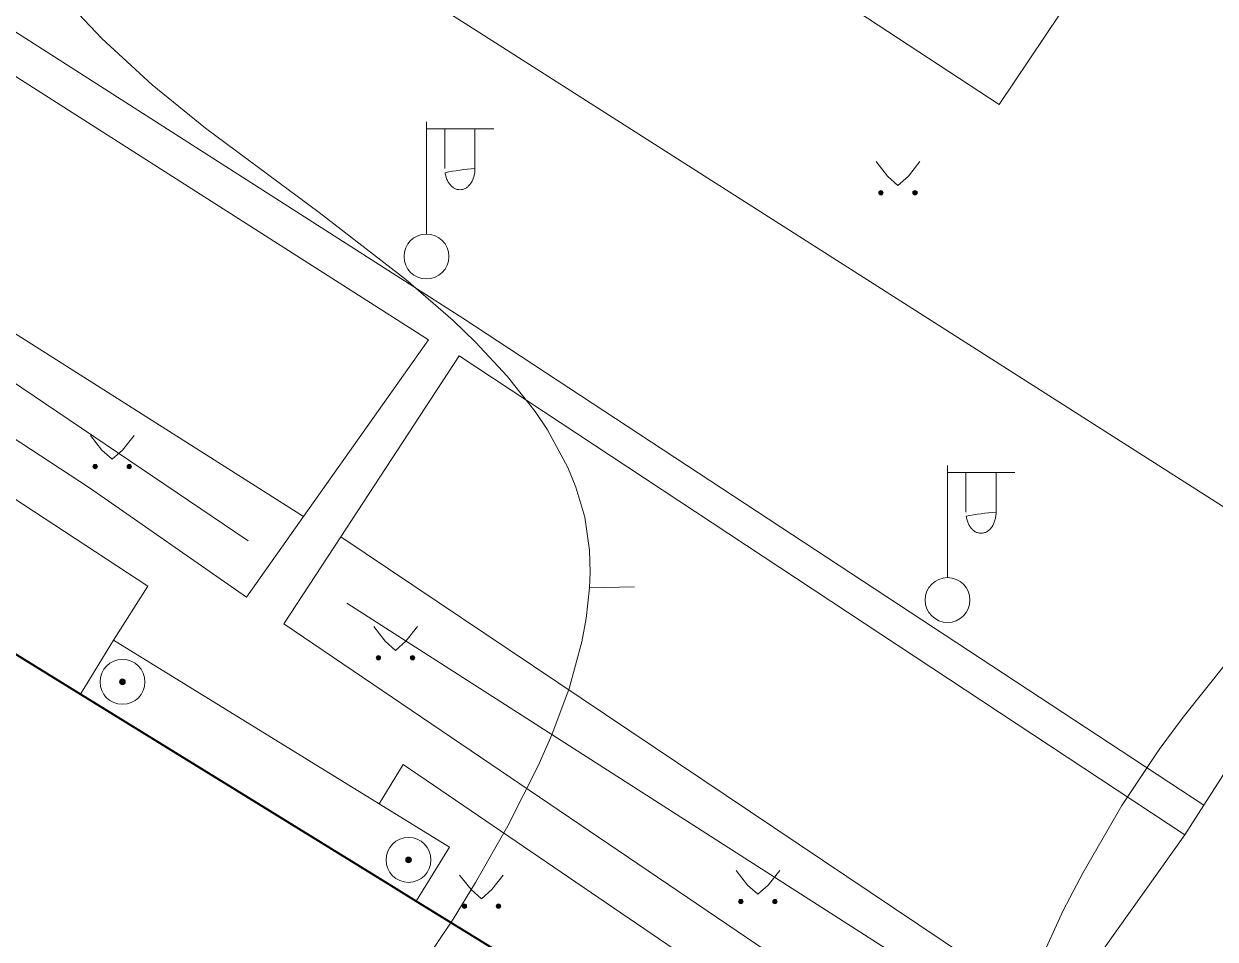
# Model space of a CAD drawing. Extents: x 1000 to 4000, y -5000 to -1000.
# Drawn here: x 1594 to 1647.1, y -4500 to -4459.2 of the extents above; entities that cross this region are included whole.
import ezdxf

# ---------------------------------------------------------------- set-up
doc = ezdxf.new("R2010")
doc.units = 0
doc.header["$MEASUREMENT"] = 0
for name, color, linetype in [('СЛОЙ_11', 7, 'CONTINUOUS'), ('СЛОЙ_24', 7, 'CONTINUOUS'), ('СЛОЙ_3', 7, 'CONTINUOUS'), ('СЛОЙ_41', 7, 'CONTINUOUS'), ('СЛОЙ_50', 7, 'CONTINUOUS'), ('СЛОЙ_6', 7, 'CONTINUOUS'), ('СЛОЙ_7', 7, 'CONTINUOUS')]:
    doc.layers.add(name, color=color, linetype=linetype)

msp = doc.modelspace()

# ---------------------------------------------------------------- linework, layer by layer
at = {"layer": 'СЛОЙ_11', "color": 253, "linetype": 'Continuous', "lineweight": 0}
for points in [[(1671.437, -4448.691), (1649.806, -4482.198), (1584.766, -4440.74), (1569.083, -4430.056)], [(1573.368, -4460.161), (1606.466, -4481.147)], [(1608.124, -4482.057), (1637.105, -4501.507)]]:
    msp.add_lwpolyline(points, dxfattribs=at)
at = {"layer": 'СЛОЙ_24', "color": 253, "linetype": 'Continuous', "lineweight": 0}
for p, q in [((1612.044, -4473.267), (1606.466, -4481.147)), ((1613.409, -4473.99), (1608.124, -4482.057)), ((1606.466, -4481.147), (1603.922, -4484.742)), ((1608.124, -4482.057), (1605.587, -4485.931))]:
    msp.add_line(p, q, dxfattribs=at)
for points in [[(1646.597, -4494.013), (1613.569, -4472.304), (1567.163, -4442.605), (1558.289, -4435.374), (1568.078, -4417.16), (1554.849, -4408.509)], [(1575.114, -4427.492), (1592.328, -4440.616), (1601.488, -4439.175), (1637.486, -4462.778), (1650.368, -4443.588), (1653.217, -4440.095), (1656.308, -4437.652)], [(1673.715, -4451.715), (1646.597, -4494.013)], [(1612.044, -4473.267), (1579.021, -4452.197)], [(1603.922, -4484.742), (1596.932, -4479.876), (1584.228, -4471.56), (1570.957, -4491.609), (1567.745, -4497.028), (1564.699, -4498.528), (1561.653, -4499.331), (1558.229, -4499.071), (1554.899, -4498.162)], [(1645.754, -4495.337), (1613.409, -4473.99)], [(1599.523, -4484.252), (1585.125, -4474.82), (1575.656, -4488.961)], [(1599.523, -4484.252), (1598.003, -4486.666)], [(1632.359, -4504.085), (1605.587, -4485.931)], [(1610.912, -4492.207), (1609.835, -4493.956)], [(1616.164, -4523.878), (1626.164, -4508.88), (1627.823, -4506.642), (1627.539, -4504.516), (1626.875, -4503.358), (1623.32, -4500.665), (1610.912, -4492.207)], [(1646.597, -4494.013), (1645.754, -4495.337)], [(1645.754, -4495.337), (1633.567, -4512.465), (1638.333, -4515.468)]]:
    msp.add_lwpolyline(points, dxfattribs=at)
at = {"layer": 'СЛОЙ_3', "color": 253, "linetype": 'Continuous', "lineweight": 0}
for p, q in [((1611.947, -4468.558), (1611.947, -4463.558)), ((1611.947, -4466.558), (1611.947, -4463.558)), ((1611.947, -4463.872), (1614.947, -4463.872)), ((1612.768, -4465.64), (1612.768, -4463.872)), ((1614.11, -4465.64), (1614.11, -4463.872)), ((1635.178, -4483.873), (1635.178, -4478.873)), ((1635.178, -4481.873), (1635.178, -4478.873)), ((1635.178, -4479.187), (1638.178, -4479.187)), ((1635.999, -4480.955), (1635.999, -4479.187)), ((1637.341, -4480.955), (1637.341, -4479.187))]:
    msp.add_line(p, q, dxfattribs=at)
for points in [[(1614.11, -4465.64, -0.035191), (1614.097, -4465.824, -0.036545), (1614.059, -4466.001, -0.03934), (1613.997, -4466.164, -0.0437), (1613.914, -4466.307, -0.049642), (1613.812, -4466.424, -0.056748), (1613.696, -4466.511, -0.0637), (1613.57, -4466.565, -0.068204), (1613.439, -4466.583, -0.068204), (1613.308, -4466.565, -0.0637), (1613.182, -4466.511, -0.056748), (1613.066, -4466.424, -0.049642), (1612.964, -4466.307, -0.0437), (1612.881, -4466.164, -0.03934), (1612.819, -4466.001, -0.036545), (1612.781, -4465.824, -0.035191)], [(1637.341, -4480.955, -0.035191), (1637.328, -4481.139, -0.036545), (1637.29, -4481.316, -0.03934), (1637.228, -4481.479, -0.0437), (1637.145, -4481.622, -0.049642), (1637.043, -4481.739, -0.056748), (1636.927, -4481.826, -0.0637), (1636.801, -4481.88, -0.068204), (1636.67, -4481.898, -0.068204), (1636.539, -4481.88, -0.0637), (1636.413, -4481.826, -0.056748), (1636.297, -4481.739, -0.049642), (1636.195, -4481.622, -0.0437), (1636.112, -4481.479, -0.03934), (1636.05, -4481.316, -0.036545), (1636.012, -4481.139, -0.035191)]]:
    msp.add_lwpolyline(points, format="xyb", close=True, dxfattribs=at)
for centre in [(1611.947, -4469.558), (1635.178, -4484.873)]:
    msp.add_circle(centre, 1, dxfattribs=at)
at = {"layer": 'СЛОЙ_41', "color": 253, "linetype": 'Continuous', "lineweight": 0}
for p, q in [((1631.991, -4465.326), (1632.501, -4465.976)), ((1633.941, -4465.326), (1633.431, -4465.976)), ((1632.501, -4465.976), (1632.961, -4466.386)), ((1633.431, -4465.976), (1632.961, -4466.386)), ((1603.997, -4482.227), (1585.603, -4469.798)), ((1596.964, -4477.537), (1597.474, -4478.187)), ((1598.914, -4477.537), (1598.404, -4478.187)), ((1597.474, -4478.187), (1597.934, -4478.597)), ((1598.404, -4478.187), (1597.934, -4478.597)), ((1608.402, -4485.019), (1633.006, -4500.782)), ((1609.594, -4486.059), (1610.104, -4486.709)), ((1611.544, -4486.059), (1611.034, -4486.709)), ((1610.104, -4486.709), (1610.564, -4487.119)), ((1611.034, -4486.709), (1610.564, -4487.119)), ((1613.424, -4497.132), (1613.934, -4497.782)), ((1615.374, -4497.132), (1614.864, -4497.782)), ((1625.748, -4496.931), (1626.258, -4497.581)), ((1627.698, -4496.931), (1627.188, -4497.581)), ((1613.934, -4497.782), (1614.394, -4498.192)), ((1614.864, -4497.782), (1614.394, -4498.192)), ((1626.258, -4497.581), (1626.718, -4497.991)), ((1627.188, -4497.581), (1626.718, -4497.991))]:
    msp.add_line(p, q, dxfattribs=at)
for centre in [(1632.205, -4466.714), (1633.726, -4466.714), (1597.178, -4478.925), (1598.699, -4478.925), (1609.808, -4487.447), (1611.329, -4487.447), (1613.638, -4498.52), (1615.159, -4498.52), (1625.962, -4498.319), (1627.483, -4498.319)]:
    msp.add_circle(centre, 0.0976, dxfattribs=at)
for points in [[(1632.109, -4466.733), (1632.107, -4466.714), (1632.109, -4466.695)], [(1632.114, -4466.751), (1632.109, -4466.695), (1632.114, -4466.677)], [(1632.109, -4466.733), (1632.109, -4466.695), (1632.114, -4466.751)], [(1632.123, -4466.768), (1632.114, -4466.677), (1632.123, -4466.66)], [(1632.114, -4466.751), (1632.114, -4466.677), (1632.123, -4466.768)], [(1632.136, -4466.783), (1632.123, -4466.66), (1632.136, -4466.645)], [(1632.123, -4466.768), (1632.123, -4466.66), (1632.136, -4466.783)], [(1632.15, -4466.795), (1632.136, -4466.645), (1632.15, -4466.633)], [(1632.136, -4466.783), (1632.136, -4466.645), (1632.15, -4466.795)], [(1632.167, -4466.804), (1632.15, -4466.633), (1632.167, -4466.624)], [(1632.15, -4466.795), (1632.15, -4466.633), (1632.167, -4466.804)], [(1632.186, -4466.81), (1632.167, -4466.624), (1632.186, -4466.618)], [(1632.167, -4466.804), (1632.167, -4466.624), (1632.186, -4466.81)], [(1632.205, -4466.812), (1632.186, -4466.618), (1632.205, -4466.616)], [(1632.186, -4466.81), (1632.186, -4466.618), (1632.205, -4466.812)], [(1633.63, -4466.733), (1633.628, -4466.714), (1633.63, -4466.695)], [(1633.635, -4466.751), (1633.63, -4466.695), (1633.635, -4466.677)], [(1633.63, -4466.733), (1633.63, -4466.695), (1633.635, -4466.751)], [(1633.644, -4466.768), (1633.635, -4466.677), (1633.644, -4466.66)], [(1633.635, -4466.751), (1633.635, -4466.677), (1633.644, -4466.768)], [(1633.657, -4466.783), (1633.644, -4466.66), (1633.657, -4466.645)], [(1633.644, -4466.768), (1633.644, -4466.66), (1633.657, -4466.783)], [(1633.671, -4466.795), (1633.657, -4466.645), (1633.671, -4466.633)], [(1633.657, -4466.783), (1633.657, -4466.645), (1633.671, -4466.795)], [(1633.688, -4466.804), (1633.671, -4466.633), (1633.688, -4466.624)], [(1633.671, -4466.795), (1633.671, -4466.633), (1633.688, -4466.804)], [(1633.707, -4466.81), (1633.688, -4466.624), (1633.707, -4466.618)], [(1633.688, -4466.804), (1633.688, -4466.624), (1633.707, -4466.81)], [(1633.726, -4466.812), (1633.707, -4466.618), (1633.726, -4466.616)], [(1633.707, -4466.81), (1633.707, -4466.618), (1633.726, -4466.812)], [(1597.082, -4478.944), (1597.08, -4478.925), (1597.082, -4478.906)], [(1597.087, -4478.962), (1597.082, -4478.906), (1597.087, -4478.888)], [(1597.082, -4478.944), (1597.082, -4478.906), (1597.087, -4478.962)], [(1597.096, -4478.979), (1597.087, -4478.888), (1597.096, -4478.871)], [(1597.087, -4478.962), (1597.087, -4478.888), (1597.096, -4478.979)], [(1597.109, -4478.994), (1597.096, -4478.871), (1597.109, -4478.856)], [(1597.096, -4478.979), (1597.096, -4478.871), (1597.109, -4478.994)], [(1597.123, -4479.006), (1597.109, -4478.856), (1597.123, -4478.844)], [(1597.109, -4478.994), (1597.109, -4478.856), (1597.123, -4479.006)], [(1597.14, -4479.015), (1597.123, -4478.844), (1597.14, -4478.835)], [(1597.123, -4479.006), (1597.123, -4478.844), (1597.14, -4479.015)], [(1597.159, -4479.021), (1597.14, -4478.835), (1597.159, -4478.829)], [(1597.14, -4479.015), (1597.14, -4478.835), (1597.159, -4479.021)], [(1597.178, -4479.023), (1597.159, -4478.829), (1597.178, -4478.827)], [(1597.159, -4479.021), (1597.159, -4478.829), (1597.178, -4479.023)], [(1598.603, -4478.944), (1598.601, -4478.925), (1598.603, -4478.906)], [(1598.608, -4478.962), (1598.603, -4478.906), (1598.608, -4478.888)], [(1598.603, -4478.944), (1598.603, -4478.906), (1598.608, -4478.962)], [(1598.617, -4478.979), (1598.608, -4478.888), (1598.617, -4478.871)], [(1598.608, -4478.962), (1598.608, -4478.888), (1598.617, -4478.979)], [(1598.63, -4478.994), (1598.617, -4478.871), (1598.63, -4478.856)], [(1598.617, -4478.979), (1598.617, -4478.871), (1598.63, -4478.994)], [(1598.644, -4479.006), (1598.63, -4478.856), (1598.644, -4478.844)], [(1598.63, -4478.994), (1598.63, -4478.856), (1598.644, -4479.006)], [(1598.661, -4479.015), (1598.644, -4478.844), (1598.661, -4478.835)], [(1598.644, -4479.006), (1598.644, -4478.844), (1598.661, -4479.015)], [(1598.68, -4479.021), (1598.661, -4478.835), (1598.68, -4478.829)], [(1598.661, -4479.015), (1598.661, -4478.835), (1598.68, -4479.021)], [(1598.699, -4479.023), (1598.68, -4478.829), (1598.699, -4478.827)], [(1598.68, -4479.021), (1598.68, -4478.829), (1598.699, -4479.023)], [(1609.712, -4487.466), (1609.71, -4487.447), (1609.712, -4487.428)], [(1609.717, -4487.484), (1609.712, -4487.428), (1609.717, -4487.41)], [(1609.712, -4487.466), (1609.712, -4487.428), (1609.717, -4487.484)], [(1609.726, -4487.501), (1609.717, -4487.41), (1609.726, -4487.393)], [(1609.717, -4487.484), (1609.717, -4487.41), (1609.726, -4487.501)], [(1609.739, -4487.516), (1609.726, -4487.393), (1609.739, -4487.378)], [(1609.726, -4487.501), (1609.726, -4487.393), (1609.739, -4487.516)], [(1609.753, -4487.528), (1609.739, -4487.378), (1609.753, -4487.366)], [(1609.739, -4487.516), (1609.739, -4487.378), (1609.753, -4487.528)], [(1609.77, -4487.537), (1609.753, -4487.366), (1609.77, -4487.357)], [(1609.753, -4487.528), (1609.753, -4487.366), (1609.77, -4487.537)], [(1609.789, -4487.543), (1609.77, -4487.357), (1609.789, -4487.351)], [(1609.77, -4487.537), (1609.77, -4487.357), (1609.789, -4487.543)], [(1609.808, -4487.545), (1609.789, -4487.351), (1609.808, -4487.349)], [(1609.789, -4487.543), (1609.789, -4487.351), (1609.808, -4487.545)], [(1611.233, -4487.466), (1611.231, -4487.447), (1611.233, -4487.428)], [(1611.238, -4487.484), (1611.233, -4487.428), (1611.238, -4487.41)], [(1611.233, -4487.466), (1611.233, -4487.428), (1611.238, -4487.484)], [(1611.247, -4487.501), (1611.238, -4487.41), (1611.247, -4487.393)], [(1611.238, -4487.484), (1611.238, -4487.41), (1611.247, -4487.501)], [(1611.26, -4487.516), (1611.247, -4487.393), (1611.26, -4487.378)], [(1611.247, -4487.501), (1611.247, -4487.393), (1611.26, -4487.516)], [(1611.274, -4487.528), (1611.26, -4487.378), (1611.274, -4487.366)], [(1611.26, -4487.516), (1611.26, -4487.378), (1611.274, -4487.528)], [(1611.291, -4487.537), (1611.274, -4487.366), (1611.291, -4487.357)], [(1611.274, -4487.528), (1611.274, -4487.366), (1611.291, -4487.537)], [(1611.31, -4487.543), (1611.291, -4487.357), (1611.31, -4487.351)], [(1611.291, -4487.537), (1611.291, -4487.357), (1611.31, -4487.543)], [(1611.329, -4487.545), (1611.31, -4487.351), (1611.329, -4487.349)], [(1611.31, -4487.543), (1611.31, -4487.351), (1611.329, -4487.545)], [(1613.569, -4498.589), (1613.556, -4498.466), (1613.569, -4498.451)], [(1613.583, -4498.601), (1613.569, -4498.451), (1613.583, -4498.439)], [(1613.569, -4498.589), (1613.569, -4498.451), (1613.583, -4498.601)], [(1613.6, -4498.61), (1613.583, -4498.439), (1613.6, -4498.43)], [(1613.583, -4498.601), (1613.583, -4498.439), (1613.6, -4498.61)], [(1613.619, -4498.616), (1613.6, -4498.43), (1613.619, -4498.424)], [(1613.6, -4498.61), (1613.6, -4498.43), (1613.619, -4498.616)], [(1613.638, -4498.618), (1613.619, -4498.424), (1613.638, -4498.422)], [(1613.619, -4498.616), (1613.619, -4498.424), (1613.638, -4498.618)], [(1615.09, -4498.589), (1615.077, -4498.466), (1615.09, -4498.451)], [(1615.104, -4498.601), (1615.09, -4498.451), (1615.104, -4498.439)], [(1615.09, -4498.589), (1615.09, -4498.451), (1615.104, -4498.601)], [(1615.121, -4498.61), (1615.104, -4498.439), (1615.121, -4498.43)], [(1615.104, -4498.601), (1615.104, -4498.439), (1615.121, -4498.61)], [(1615.14, -4498.616), (1615.121, -4498.43), (1615.14, -4498.424)], [(1615.121, -4498.61), (1615.121, -4498.43), (1615.14, -4498.616)], [(1615.159, -4498.618), (1615.14, -4498.424), (1615.159, -4498.422)], [(1615.14, -4498.616), (1615.14, -4498.424), (1615.159, -4498.618)], [(1625.866, -4498.338), (1625.864, -4498.319), (1625.866, -4498.3)], [(1625.871, -4498.356), (1625.866, -4498.3), (1625.871, -4498.282)], [(1625.866, -4498.338), (1625.866, -4498.3), (1625.871, -4498.356)], [(1625.88, -4498.373), (1625.871, -4498.282), (1625.88, -4498.265)], [(1625.871, -4498.356), (1625.871, -4498.282), (1625.88, -4498.373)], [(1625.893, -4498.388), (1625.88, -4498.265), (1625.893, -4498.25)], [(1625.88, -4498.373), (1625.88, -4498.265), (1625.893, -4498.388)], [(1625.907, -4498.4), (1625.893, -4498.25), (1625.907, -4498.238)], [(1625.893, -4498.388), (1625.893, -4498.25), (1625.907, -4498.4)], [(1625.924, -4498.409), (1625.907, -4498.238), (1625.924, -4498.229)], [(1625.907, -4498.4), (1625.907, -4498.238), (1625.924, -4498.409)], [(1625.943, -4498.415), (1625.924, -4498.229), (1625.943, -4498.223)], [(1625.924, -4498.409), (1625.924, -4498.229), (1625.943, -4498.415)], [(1625.962, -4498.417), (1625.943, -4498.223), (1625.962, -4498.221)], [(1625.943, -4498.415), (1625.943, -4498.223), (1625.962, -4498.417)], [(1627.387, -4498.338), (1627.385, -4498.319), (1627.387, -4498.3)], [(1627.392, -4498.356), (1627.387, -4498.3), (1627.392, -4498.282)], [(1627.387, -4498.338), (1627.387, -4498.3), (1627.392, -4498.356)], [(1627.401, -4498.373), (1627.392, -4498.282), (1627.401, -4498.265)], [(1627.392, -4498.356), (1627.392, -4498.282), (1627.401, -4498.373)], [(1627.414, -4498.388), (1627.401, -4498.265), (1627.414, -4498.25)], [(1627.401, -4498.373), (1627.401, -4498.265), (1627.414, -4498.388)], [(1627.428, -4498.4), (1627.414, -4498.25), (1627.428, -4498.238)], [(1627.414, -4498.388), (1627.414, -4498.25), (1627.428, -4498.4)], [(1627.445, -4498.409), (1627.428, -4498.238), (1627.445, -4498.229)], [(1627.428, -4498.4), (1627.428, -4498.238), (1627.445, -4498.409)], [(1627.464, -4498.415), (1627.445, -4498.229), (1627.464, -4498.223)], [(1627.445, -4498.409), (1627.445, -4498.229), (1627.464, -4498.415)], [(1627.483, -4498.417), (1627.464, -4498.223), (1627.483, -4498.221)], [(1627.464, -4498.415), (1627.464, -4498.223), (1627.483, -4498.417)], [(1613.542, -4498.539), (1613.54, -4498.52), (1613.542, -4498.501)], [(1613.547, -4498.557), (1613.542, -4498.501), (1613.547, -4498.483)], [(1613.542, -4498.539), (1613.542, -4498.501), (1613.547, -4498.557)], [(1613.556, -4498.574), (1613.547, -4498.483), (1613.556, -4498.466)], [(1613.547, -4498.557), (1613.547, -4498.483), (1613.556, -4498.574)], [(1613.556, -4498.574), (1613.556, -4498.466), (1613.569, -4498.589)], [(1615.063, -4498.539), (1615.061, -4498.52), (1615.063, -4498.501)], [(1615.068, -4498.557), (1615.063, -4498.501), (1615.068, -4498.483)], [(1615.063, -4498.539), (1615.063, -4498.501), (1615.068, -4498.557)], [(1615.077, -4498.574), (1615.068, -4498.483), (1615.077, -4498.466)], [(1615.068, -4498.557), (1615.068, -4498.483), (1615.077, -4498.574)], [(1615.077, -4498.574), (1615.077, -4498.466), (1615.09, -4498.589)]]:
    msp.add_solid(points, dxfattribs=at)
at = {"layer": 'СЛОЙ_41', "color": 253, "linetype": 'Continuous', "lineweight": 0, "extrusion": (0, 0, -1)}
for points in [[(-1632.205, -4466.812), (-1632.205, -4466.616), (-1632.224, -4466.81)], [(-1632.224, -4466.81), (-1632.205, -4466.616), (-1632.224, -4466.618)], [(-1632.224, -4466.81), (-1632.224, -4466.618), (-1632.242, -4466.804)], [(-1632.242, -4466.804), (-1632.224, -4466.618), (-1632.242, -4466.624)], [(-1632.242, -4466.804), (-1632.242, -4466.624), (-1632.259, -4466.795)], [(-1632.259, -4466.795), (-1632.242, -4466.624), (-1632.259, -4466.633)], [(-1632.259, -4466.795), (-1632.259, -4466.633), (-1632.274, -4466.783)], [(-1632.274, -4466.783), (-1632.259, -4466.633), (-1632.274, -4466.645)], [(-1632.274, -4466.783), (-1632.274, -4466.645), (-1632.286, -4466.768)], [(-1632.286, -4466.768), (-1632.274, -4466.645), (-1632.286, -4466.66)], [(-1632.286, -4466.768), (-1632.286, -4466.66), (-1632.295, -4466.751)], [(-1632.295, -4466.751), (-1632.286, -4466.66), (-1632.295, -4466.677)], [(-1632.295, -4466.751), (-1632.295, -4466.677), (-1632.3, -4466.733)], [(-1632.3, -4466.733), (-1632.295, -4466.677), (-1632.3, -4466.695)], [(-1632.3, -4466.733), (-1632.3, -4466.695), (-1632.302, -4466.714)], [(-1633.726, -4466.812), (-1633.726, -4466.616), (-1633.745, -4466.81)], [(-1633.745, -4466.81), (-1633.726, -4466.616), (-1633.745, -4466.618)], [(-1633.745, -4466.81), (-1633.745, -4466.618), (-1633.763, -4466.804)], [(-1633.763, -4466.804), (-1633.745, -4466.618), (-1633.763, -4466.624)], [(-1633.763, -4466.804), (-1633.763, -4466.624), (-1633.78, -4466.795)], [(-1633.78, -4466.795), (-1633.763, -4466.624), (-1633.78, -4466.633)], [(-1633.78, -4466.795), (-1633.78, -4466.633), (-1633.795, -4466.783)], [(-1633.795, -4466.783), (-1633.78, -4466.633), (-1633.795, -4466.645)], [(-1633.795, -4466.783), (-1633.795, -4466.645), (-1633.807, -4466.768)], [(-1633.807, -4466.768), (-1633.795, -4466.645), (-1633.807, -4466.66)], [(-1633.807, -4466.768), (-1633.807, -4466.66), (-1633.816, -4466.751)], [(-1633.816, -4466.751), (-1633.807, -4466.66), (-1633.816, -4466.677)], [(-1633.816, -4466.751), (-1633.816, -4466.677), (-1633.821, -4466.733)], [(-1633.821, -4466.733), (-1633.816, -4466.677), (-1633.821, -4466.695)], [(-1633.821, -4466.733), (-1633.821, -4466.695), (-1633.823, -4466.714)], [(-1597.178, -4479.023), (-1597.178, -4478.827), (-1597.197, -4479.021)], [(-1597.197, -4479.021), (-1597.178, -4478.827), (-1597.197, -4478.829)], [(-1597.197, -4479.021), (-1597.197, -4478.829), (-1597.215, -4479.015)], [(-1597.215, -4479.015), (-1597.197, -4478.829), (-1597.215, -4478.835)], [(-1597.215, -4479.015), (-1597.215, -4478.835), (-1597.232, -4479.006)], [(-1597.232, -4479.006), (-1597.215, -4478.835), (-1597.232, -4478.844)], [(-1597.232, -4479.006), (-1597.232, -4478.844), (-1597.247, -4478.994)], [(-1597.247, -4478.994), (-1597.232, -4478.844), (-1597.247, -4478.856)], [(-1597.247, -4478.994), (-1597.247, -4478.856), (-1597.259, -4478.979)], [(-1597.259, -4478.979), (-1597.247, -4478.856), (-1597.259, -4478.871)], [(-1597.259, -4478.979), (-1597.259, -4478.871), (-1597.268, -4478.962)], [(-1597.268, -4478.962), (-1597.259, -4478.871), (-1597.268, -4478.888)], [(-1597.268, -4478.962), (-1597.268, -4478.888), (-1597.273, -4478.944)], [(-1597.273, -4478.944), (-1597.268, -4478.888), (-1597.273, -4478.906)], [(-1597.273, -4478.944), (-1597.273, -4478.906), (-1597.275, -4478.925)], [(-1598.699, -4479.023), (-1598.699, -4478.827), (-1598.718, -4479.021)], [(-1598.718, -4479.021), (-1598.699, -4478.827), (-1598.718, -4478.829)], [(-1598.718, -4479.021), (-1598.718, -4478.829), (-1598.736, -4479.015)], [(-1598.736, -4479.015), (-1598.718, -4478.829), (-1598.736, -4478.835)], [(-1598.736, -4479.015), (-1598.736, -4478.835), (-1598.753, -4479.006)], [(-1598.753, -4479.006), (-1598.736, -4478.835), (-1598.753, -4478.844)], [(-1598.753, -4479.006), (-1598.753, -4478.844), (-1598.768, -4478.994)], [(-1598.768, -4478.994), (-1598.753, -4478.844), (-1598.768, -4478.856)], [(-1598.768, -4478.994), (-1598.768, -4478.856), (-1598.78, -4478.979)], [(-1598.78, -4478.979), (-1598.768, -4478.856), (-1598.78, -4478.871)], [(-1598.78, -4478.979), (-1598.78, -4478.871), (-1598.789, -4478.962)], [(-1598.789, -4478.962), (-1598.78, -4478.871), (-1598.789, -4478.888)], [(-1598.789, -4478.962), (-1598.789, -4478.888), (-1598.794, -4478.944)], [(-1598.794, -4478.944), (-1598.789, -4478.888), (-1598.794, -4478.906)], [(-1598.794, -4478.944), (-1598.794, -4478.906), (-1598.796, -4478.925)], [(-1609.808, -4487.545), (-1609.808, -4487.349), (-1609.827, -4487.543)], [(-1609.827, -4487.543), (-1609.808, -4487.349), (-1609.827, -4487.351)], [(-1609.827, -4487.543), (-1609.827, -4487.351), (-1609.845, -4487.537)], [(-1609.845, -4487.537), (-1609.827, -4487.351), (-1609.845, -4487.357)], [(-1609.845, -4487.537), (-1609.845, -4487.357), (-1609.862, -4487.528)], [(-1609.862, -4487.528), (-1609.845, -4487.357), (-1609.862, -4487.366)], [(-1609.862, -4487.528), (-1609.862, -4487.366), (-1609.877, -4487.516)], [(-1609.877, -4487.516), (-1609.862, -4487.366), (-1609.877, -4487.378)], [(-1609.877, -4487.516), (-1609.877, -4487.378), (-1609.889, -4487.501)], [(-1609.889, -4487.501), (-1609.877, -4487.378), (-1609.889, -4487.393)], [(-1609.889, -4487.501), (-1609.889, -4487.393), (-1609.898, -4487.484)], [(-1609.898, -4487.484), (-1609.889, -4487.393), (-1609.898, -4487.41)], [(-1609.898, -4487.484), (-1609.898, -4487.41), (-1609.903, -4487.466)], [(-1609.903, -4487.466), (-1609.898, -4487.41), (-1609.903, -4487.428)], [(-1609.903, -4487.466), (-1609.903, -4487.428), (-1609.905, -4487.447)], [(-1611.329, -4487.545), (-1611.329, -4487.349), (-1611.348, -4487.543)], [(-1611.348, -4487.543), (-1611.329, -4487.349), (-1611.348, -4487.351)], [(-1611.348, -4487.543), (-1611.348, -4487.351), (-1611.366, -4487.537)], [(-1611.366, -4487.537), (-1611.348, -4487.351), (-1611.366, -4487.357)], [(-1611.366, -4487.537), (-1611.366, -4487.357), (-1611.383, -4487.528)], [(-1611.383, -4487.528), (-1611.366, -4487.357), (-1611.383, -4487.366)], [(-1611.383, -4487.528), (-1611.383, -4487.366), (-1611.398, -4487.516)], [(-1611.398, -4487.516), (-1611.383, -4487.366), (-1611.398, -4487.378)], [(-1611.398, -4487.516), (-1611.398, -4487.378), (-1611.41, -4487.501)], [(-1611.41, -4487.501), (-1611.398, -4487.378), (-1611.41, -4487.393)], [(-1611.41, -4487.501), (-1611.41, -4487.393), (-1611.419, -4487.484)], [(-1611.419, -4487.484), (-1611.41, -4487.393), (-1611.419, -4487.41)], [(-1611.419, -4487.484), (-1611.419, -4487.41), (-1611.424, -4487.466)], [(-1611.424, -4487.466), (-1611.419, -4487.41), (-1611.424, -4487.428)], [(-1611.424, -4487.466), (-1611.424, -4487.428), (-1611.426, -4487.447)], [(-1613.638, -4498.618), (-1613.638, -4498.422), (-1613.657, -4498.616)], [(-1613.657, -4498.616), (-1613.638, -4498.422), (-1613.657, -4498.424)], [(-1613.657, -4498.616), (-1613.657, -4498.424), (-1613.675, -4498.61)], [(-1613.675, -4498.61), (-1613.657, -4498.424), (-1613.675, -4498.43)], [(-1613.675, -4498.61), (-1613.675, -4498.43), (-1613.692, -4498.601)], [(-1613.692, -4498.601), (-1613.675, -4498.43), (-1613.692, -4498.439)], [(-1613.692, -4498.601), (-1613.692, -4498.439), (-1613.707, -4498.589)], [(-1613.707, -4498.589), (-1613.692, -4498.439), (-1613.707, -4498.451)], [(-1613.707, -4498.589), (-1613.707, -4498.451), (-1613.719, -4498.574)], [(-1613.719, -4498.574), (-1613.707, -4498.451), (-1613.719, -4498.466)], [(-1615.159, -4498.618), (-1615.159, -4498.422), (-1615.178, -4498.616)], [(-1615.178, -4498.616), (-1615.159, -4498.422), (-1615.178, -4498.424)], [(-1615.178, -4498.616), (-1615.178, -4498.424), (-1615.196, -4498.61)], [(-1615.196, -4498.61), (-1615.178, -4498.424), (-1615.196, -4498.43)], [(-1615.196, -4498.61), (-1615.196, -4498.43), (-1615.213, -4498.601)], [(-1615.213, -4498.601), (-1615.196, -4498.43), (-1615.213, -4498.439)], [(-1615.213, -4498.601), (-1615.213, -4498.439), (-1615.228, -4498.589)], [(-1615.228, -4498.589), (-1615.213, -4498.439), (-1615.228, -4498.451)], [(-1615.228, -4498.589), (-1615.228, -4498.451), (-1615.24, -4498.574)], [(-1615.24, -4498.574), (-1615.228, -4498.451), (-1615.24, -4498.466)], [(-1625.962, -4498.417), (-1625.962, -4498.221), (-1625.981, -4498.415)], [(-1625.981, -4498.415), (-1625.962, -4498.221), (-1625.981, -4498.223)], [(-1625.981, -4498.415), (-1625.981, -4498.223), (-1625.999, -4498.409)], [(-1625.999, -4498.409), (-1625.981, -4498.223), (-1625.999, -4498.229)], [(-1625.999, -4498.409), (-1625.999, -4498.229), (-1626.016, -4498.4)], [(-1626.016, -4498.4), (-1625.999, -4498.229), (-1626.016, -4498.238)], [(-1626.016, -4498.4), (-1626.016, -4498.238), (-1626.031, -4498.388)], [(-1626.031, -4498.388), (-1626.016, -4498.238), (-1626.031, -4498.25)], [(-1626.031, -4498.388), (-1626.031, -4498.25), (-1626.043, -4498.373)], [(-1626.043, -4498.373), (-1626.031, -4498.25), (-1626.043, -4498.265)], [(-1626.043, -4498.373), (-1626.043, -4498.265), (-1626.052, -4498.356)], [(-1626.052, -4498.356), (-1626.043, -4498.265), (-1626.052, -4498.282)], [(-1626.052, -4498.356), (-1626.052, -4498.282), (-1626.057, -4498.338)], [(-1626.057, -4498.338), (-1626.052, -4498.282), (-1626.057, -4498.3)], [(-1626.057, -4498.338), (-1626.057, -4498.3), (-1626.059, -4498.319)], [(-1627.483, -4498.417), (-1627.483, -4498.221), (-1627.502, -4498.415)], [(-1627.502, -4498.415), (-1627.483, -4498.221), (-1627.502, -4498.223)], [(-1627.502, -4498.415), (-1627.502, -4498.223), (-1627.52, -4498.409)], [(-1627.52, -4498.409), (-1627.502, -4498.223), (-1627.52, -4498.229)], [(-1627.52, -4498.409), (-1627.52, -4498.229), (-1627.537, -4498.4)], [(-1627.537, -4498.4), (-1627.52, -4498.229), (-1627.537, -4498.238)], [(-1627.537, -4498.4), (-1627.537, -4498.238), (-1627.552, -4498.388)], [(-1627.552, -4498.388), (-1627.537, -4498.238), (-1627.552, -4498.25)], [(-1627.552, -4498.388), (-1627.552, -4498.25), (-1627.564, -4498.373)], [(-1627.564, -4498.373), (-1627.552, -4498.25), (-1627.564, -4498.265)], [(-1627.564, -4498.373), (-1627.564, -4498.265), (-1627.573, -4498.356)], [(-1627.573, -4498.356), (-1627.564, -4498.265), (-1627.573, -4498.282)], [(-1627.573, -4498.356), (-1627.573, -4498.282), (-1627.578, -4498.338)], [(-1627.578, -4498.338), (-1627.573, -4498.282), (-1627.578, -4498.3)], [(-1627.578, -4498.338), (-1627.578, -4498.3), (-1627.58, -4498.319)], [(-1613.719, -4498.574), (-1613.719, -4498.466), (-1613.728, -4498.557)], [(-1613.728, -4498.557), (-1613.719, -4498.466), (-1613.728, -4498.483)], [(-1613.728, -4498.557), (-1613.728, -4498.483), (-1613.733, -4498.539)], [(-1613.733, -4498.539), (-1613.728, -4498.483), (-1613.733, -4498.501)], [(-1613.733, -4498.539), (-1613.733, -4498.501), (-1613.735, -4498.52)], [(-1615.24, -4498.574), (-1615.24, -4498.466), (-1615.249, -4498.557)], [(-1615.249, -4498.557), (-1615.24, -4498.466), (-1615.249, -4498.483)], [(-1615.249, -4498.557), (-1615.249, -4498.483), (-1615.254, -4498.539)], [(-1615.254, -4498.539), (-1615.249, -4498.483), (-1615.254, -4498.501)], [(-1615.254, -4498.539), (-1615.254, -4498.501), (-1615.256, -4498.52)]]:
    msp.add_solid(points, dxfattribs=at)
at = {"layer": 'СЛОЙ_50', "color": 253, "linetype": 'Continuous', "lineweight": 0}
msp.add_line((1619.223, -4484.329), (1621.223, -4484.292), dxfattribs=at)
for points in [[(1611.041, -4502.224), (1613.135, -4499.094), (1614.14, -4497.469), (1615.582, -4494.943), (1616.934, -4492.261), (1617.537, -4490.889), (1618.31, -4488.812), (1618.88, -4486.731), (1619.074, -4485.696), (1619.223, -4484.329), (1619.248, -4483.653), (1619.216, -4482.649), (1619.002, -4481.176), (1618.612, -4479.838), (1618.256, -4478.969), (1617.34, -4477.284), (1616.792, -4476.468), (1615.545, -4474.89), (1614.137, -4473.384), (1613.131, -4472.419), (1611.022, -4470.586), (1607.161, -4467.592), (1602.101, -4463.833), (1599.712, -4461.899), (1597.481, -4459.839), (1596.438, -4458.74)], [(1656.533, -4459.12), (1656.051, -4461.005), (1655.664, -4462.928), (1655.076, -4466.847), (1654.38, -4472.122), (1653.933, -4474.733), (1653.341, -4477.298), (1652.971, -4478.556), (1652.385, -4480.202), (1652.047, -4481.011), (1651.477, -4482.202), (1650.468, -4483.936), (1649.629, -4485.132), (1647.676, -4487.594), (1645.685, -4490.096), (1644.619, -4491.54), (1642.95, -4494.033), (1641.219, -4497.013), (1640.338, -4498.719), (1639.281, -4501.027), (1638.77, -4502.358), (1638.046, -4504.676), (1637.539, -4506.883)]]:
    msp.add_lwpolyline(points, dxfattribs=at)
at = {"layer": 'СЛОЙ_6', "color": 253, "linetype": 'Continuous', "lineweight": 40}
for points in [[(1588.421, -4484.08), (1596.521, -4489.071)], [(1596.521, -4489.071), (1610.465, -4497.662)], [(1610.465, -4497.662), (1611.492, -4498.295)], [(1611.492, -4498.295), (1620.131, -4503.616)]]:
    msp.add_lwpolyline(points, dxfattribs=at)
at = {"layer": 'СЛОЙ_7', "color": 253, "linetype": 'Continuous', "lineweight": 0}
for p, q in [((1596.521, -4489.071), (1598.003, -4486.666)), ((1598.003, -4486.666), (1609.835, -4493.956)), ((1609.835, -4493.956), (1612.974, -4495.89)), ((1611.492, -4498.295), (1612.974, -4495.89))]:
    msp.add_line(p, q, dxfattribs=at)
for centre, radius in [((1598.396, -4488.521), 1), ((1598.396, -4488.521), 0.127), ((1611.148, -4496.459), 1), ((1611.148, -4496.459), 0.127)]:
    msp.add_circle(centre, radius, dxfattribs=at)
for points in [[(1598.271, -4488.546), (1598.269, -4488.521), (1598.271, -4488.496)], [(1598.279, -4488.57), (1598.271, -4488.496), (1598.279, -4488.472)], [(1598.271, -4488.546), (1598.271, -4488.496), (1598.279, -4488.57)], [(1598.29, -4488.592), (1598.279, -4488.472), (1598.29, -4488.45)], [(1598.279, -4488.57), (1598.279, -4488.472), (1598.29, -4488.592)], [(1598.306, -4488.611), (1598.29, -4488.45), (1598.306, -4488.431)], [(1598.29, -4488.592), (1598.29, -4488.45), (1598.306, -4488.611)], [(1598.326, -4488.627), (1598.306, -4488.431), (1598.326, -4488.415)], [(1598.306, -4488.611), (1598.306, -4488.431), (1598.326, -4488.627)], [(1598.348, -4488.639), (1598.326, -4488.415), (1598.348, -4488.403)], [(1598.326, -4488.627), (1598.326, -4488.415), (1598.348, -4488.639)], [(1598.372, -4488.646), (1598.348, -4488.403), (1598.372, -4488.396)], [(1598.348, -4488.639), (1598.348, -4488.403), (1598.372, -4488.646)], [(1598.396, -4488.649), (1598.372, -4488.396), (1598.396, -4488.394)], [(1598.372, -4488.646), (1598.372, -4488.396), (1598.396, -4488.649)], [(1611.023, -4496.484), (1611.021, -4496.459), (1611.023, -4496.434)], [(1611.031, -4496.508), (1611.023, -4496.434), (1611.031, -4496.41)], [(1611.023, -4496.484), (1611.023, -4496.434), (1611.031, -4496.508)], [(1611.042, -4496.53), (1611.031, -4496.41), (1611.042, -4496.388)], [(1611.031, -4496.508), (1611.031, -4496.41), (1611.042, -4496.53)], [(1611.058, -4496.549), (1611.042, -4496.388), (1611.058, -4496.369)], [(1611.042, -4496.53), (1611.042, -4496.388), (1611.058, -4496.549)], [(1611.078, -4496.565), (1611.058, -4496.369), (1611.078, -4496.353)], [(1611.058, -4496.549), (1611.058, -4496.369), (1611.078, -4496.565)], [(1611.1, -4496.577), (1611.078, -4496.353), (1611.1, -4496.341)], [(1611.078, -4496.565), (1611.078, -4496.353), (1611.1, -4496.577)], [(1611.124, -4496.584), (1611.1, -4496.341), (1611.124, -4496.334)], [(1611.1, -4496.577), (1611.1, -4496.341), (1611.124, -4496.584)], [(1611.148, -4496.587), (1611.124, -4496.334), (1611.148, -4496.332)], [(1611.124, -4496.584), (1611.124, -4496.334), (1611.148, -4496.587)]]:
    msp.add_solid(points, dxfattribs=at)
at = {"layer": 'СЛОЙ_7', "color": 253, "linetype": 'Continuous', "lineweight": 0, "extrusion": (0, 0, -1)}
for points in [[(-1598.396, -4488.649), (-1598.396, -4488.394), (-1598.421, -4488.646)], [(-1598.421, -4488.646), (-1598.396, -4488.394), (-1598.421, -4488.396)], [(-1598.421, -4488.646), (-1598.421, -4488.396), (-1598.445, -4488.639)], [(-1598.445, -4488.639), (-1598.421, -4488.396), (-1598.445, -4488.403)], [(-1598.445, -4488.639), (-1598.445, -4488.403), (-1598.467, -4488.627)], [(-1598.467, -4488.627), (-1598.445, -4488.403), (-1598.467, -4488.415)], [(-1598.467, -4488.627), (-1598.467, -4488.415), (-1598.487, -4488.611)], [(-1598.487, -4488.611), (-1598.467, -4488.415), (-1598.487, -4488.431)], [(-1598.487, -4488.611), (-1598.487, -4488.431), (-1598.502, -4488.592)], [(-1598.502, -4488.592), (-1598.487, -4488.431), (-1598.502, -4488.45)], [(-1598.502, -4488.592), (-1598.502, -4488.45), (-1598.514, -4488.57)], [(-1598.514, -4488.57), (-1598.502, -4488.45), (-1598.514, -4488.472)], [(-1598.514, -4488.57), (-1598.514, -4488.472), (-1598.521, -4488.546)], [(-1598.521, -4488.546), (-1598.514, -4488.472), (-1598.521, -4488.496)], [(-1598.521, -4488.546), (-1598.521, -4488.496), (-1598.524, -4488.521)], [(-1611.148, -4496.587), (-1611.148, -4496.332), (-1611.173, -4496.584)], [(-1611.173, -4496.584), (-1611.148, -4496.332), (-1611.173, -4496.334)], [(-1611.173, -4496.584), (-1611.173, -4496.334), (-1611.197, -4496.577)], [(-1611.197, -4496.577), (-1611.173, -4496.334), (-1611.197, -4496.341)], [(-1611.197, -4496.577), (-1611.197, -4496.341), (-1611.219, -4496.565)], [(-1611.219, -4496.565), (-1611.197, -4496.341), (-1611.219, -4496.353)], [(-1611.219, -4496.565), (-1611.219, -4496.353), (-1611.239, -4496.549)], [(-1611.239, -4496.549), (-1611.219, -4496.353), (-1611.239, -4496.369)], [(-1611.239, -4496.549), (-1611.239, -4496.369), (-1611.254, -4496.53)], [(-1611.254, -4496.53), (-1611.239, -4496.369), (-1611.254, -4496.388)], [(-1611.254, -4496.53), (-1611.254, -4496.388), (-1611.266, -4496.508)], [(-1611.266, -4496.508), (-1611.254, -4496.388), (-1611.266, -4496.41)], [(-1611.266, -4496.508), (-1611.266, -4496.41), (-1611.273, -4496.484)], [(-1611.273, -4496.484), (-1611.266, -4496.41), (-1611.273, -4496.434)], [(-1611.273, -4496.484), (-1611.273, -4496.434), (-1611.276, -4496.459)]]:
    msp.add_solid(points, dxfattribs=at)

doc.saveas('drawing.dxf')
